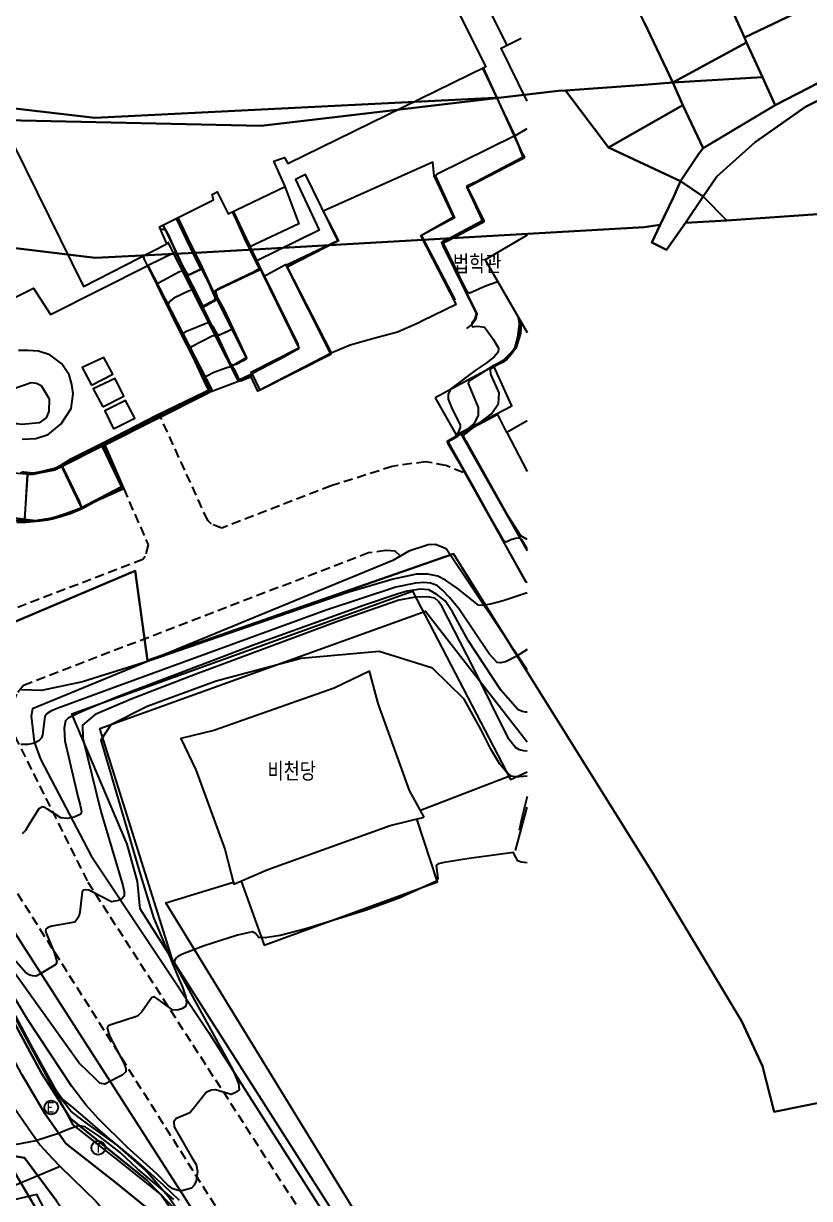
# Model space of a CAD drawing. Header units: feet. Extents: x 197796 to 199821, y 552499 to 555392.
# Drawn here: x 199503.9 to 199588.9, y 554070.7 to 554197.9 of the extents above; entities that cross this region are included whole.
import ezdxf

# ---------------------------------------------------------------- set-up
doc = ezdxf.new("R2010")
doc.units = ezdxf.units.FT
doc.header["$MEASUREMENT"] = 0
doc.linetypes.add('ANYANG11', pattern=[1.5, 1, -0.5])
for name, color, linetype in [('AAA008', 7, 'CONTINUOUS'), ('AAC001', 7, 'CONTINUOUS'), ('AD002', 7, 'CONTINUOUS'), ('AD0022', 1, 'CONTINUOUS'), ('ADA085', 1, 'CONTINUOUS'), ('AE002', 1, 'ANYANG11'), ('AE150', 7, 'CONTINUOUS'), ('AZ0202', 7, 'CONTINUOUS'), ('AZ0203', 7, 'CONTINUOUS'), ('AZ080', 1, 'CONTINUOUS'), ('AZ0801', 7, 'CONTINUOUS'), ('AZ0803', 7, 'CONTINUOUS'), ('CAA001', 7, 'CONTINUOUS'), ('CAA002', 30, 'CONTINUOUS'), ('wipco_지적', 20, 'CONTINUOUS'), ('ZC002', 7, 'CONTINUOUS')]:
    doc.layers.add(name, color=color, linetype=linetype)
doc.styles.add('GHS', font='ROMANS', dxfattribs={"bigfont": 'NGSW.shx'})
doc.styles.add('NGSW', font='ROMANS.shx', dxfattribs={"bigfont": 'NGSW.shx'})

# ---------------------------------------------------------------- blocks, each defined once
blk = doc.blocks.new('AZ0202')
at = {"layer": 'AZ0202'}
blk.add_circle((0, 0), 0.75, dxfattribs=at)
at = {"layer": 'AZ0202', "style": 'GHS'}
blk.add_text('E', height=1, dxfattribs=at).set_placement((-0.5, -0.48))
blk = doc.blocks.new('AZ0203')
at = {"layer": 'AZ0203'}
blk.add_circle((0, 0), 0.75, dxfattribs=at)
at = {"layer": 'AZ0203', "style": 'GHS'}
blk.add_text('T', height=1, dxfattribs=at).set_placement((-0.36, -0.52))

msp = doc.modelspace()

# ---------------------------------------------------------------- linework, layer by layer
at = {"layer": 'AAA008', "color": 255}
for points in [[(199479.02, 554233.02), (199510.36, 554169.46), (199519.37, 554174.05), (199518.59, 554175.91), (199524.44, 554178.84), (199524.29, 554179.42), (199524.85, 554179.69), (199526.04, 554177.31), (199532.18, 554180.28), (199530.96, 554183), (199532.12, 554183.41), (199532.5, 554182.75), (199553.92, 554193.25), (199527.29, 554246.87)], [(199558.38, 554175), (199553.83, 554172.33), (199558.38, 554164.47)], [(199558.38, 554154.91), (199556.17, 554153.64), (199558.38, 554149.42)], [(199547.24, 554112.01), (199545.65, 554114.87), (199542.26, 554124.29), (199541.33, 554127.79), (199537.5, 554125.98), (199524.46, 554121.39), (199520.91, 554120.52), (199522.54, 554117.11), (199525.67, 554108.53), (199526.65, 554104.73), (199530.31, 554106.35), (199543.57, 554111.1), (199547.24, 554112.01)]]:
    msp.add_lwpolyline(points, dxfattribs=at)
at = {"layer": 'AAC001', "color": 255}
msp.add_lwpolyline([(199522.03, 554067.28), (199519.57, 554070.9), (199517.06, 554073.83), (199514, 554076.48), (199510.42, 554079.08), (199508.98, 554080.18), (199507.83, 554081.64), (199504.88, 554087.01), (199500.89, 554094.48), (199496.27, 554103.16), (199490.97, 554115.2), (199477.19, 554144.46)], dxfattribs=at)
at = {"layer": 'AD002', "color": 255}
for points in [[(199481.22, 554122.6), (199489.28, 554106.23), (199502.63, 554080.86), (199505.67, 554076.48), (199506.99, 554075.1), (199507.86, 554074.17)], [(199507.86, 554074.17), (199501.1, 554071.36), (199499.14, 554070.84), (199497.18, 554070.84), (199492.22, 554071.88), (199489.73, 554072.66), (199483.86, 554075.27), (199481.25, 554076.97), (199479.94, 554078.14), (199479.03, 554080.1), (199474.45, 554090.8), (199473.28, 554091.97), (199471.45, 554092.89), (199468.32, 554093.67), (199465.31, 554094.06), (199464.4, 554094.19), (199463.22, 554094.71), (199461.92, 554096.67), (199456.28, 554106.06), (199454.24, 554109.41), (199453.99, 554110.8), (199454.32, 554111.94)], [(199507.86, 554074.17), (199511.75, 554070.4), (199514.19, 554067.49), (199516.62, 554063.6), (199519.66, 554057.88), (199521.4, 554053.57), (199522, 554052.1), (199525.98, 554040.98), (199527.44, 554037.09), (199528.54, 554034.54), (199530.12, 554031.74), (199545.3, 554013.39), (199546.15, 554012.05), (199547.61, 554008.89), (199554.42, 553992.84), (199556.74, 553987.39), (199558.37, 553983.52)]]:
    msp.add_lwpolyline(points, dxfattribs=at)
at = {"layer": 'AD0022', "color": 255}
for points in [[(199488.15, 554117.6), (199509.23, 554078.69), (199513.79, 554075.07), (199518.79, 554071.11), (199521.74, 554066.85)], [(199508.86, 554064.37), (199505.31, 554071.14), (199499.31, 554069.75)]]:
    msp.add_lwpolyline(points, dxfattribs=at)
at = {"layer": 'ADA085', "color": 255}
for points in [[(199558.37, 554012.5), (199532.4, 554052.94), (199521.55, 554070.46), (199501.75, 554101.34), (199485.78, 554130.07), (199477.35, 554146.74), (199469.53, 554160.88), (199461.88, 554173.91), (199456.87, 554181.76), (199452.59, 554185.93), (199449.53, 554187.97), (199445.38, 554190.03), (199439.89, 554192.06), (199434.77, 554193.18), (199431.39, 554193.58), (199422.49, 554193.78), (199417.21, 554193.2), (199411.38, 554191.13), (199409.71, 554194.04)], [(199496.91, 554155.05), (199490.64, 554151.92), (199493.38, 554147.26), (199498.24, 554143.4), (199497.29, 554141.92), (199496.92, 554142.01), (199492.47, 554145.42), (199477.56, 554174.13), (199493.48, 554182.43), (199500.7, 554167.15), (199504.95, 554169.25), (199506.81, 554166.43), (199517.34, 554171.72), (199524.27, 554158.27), (199518.6, 554155.54)], [(199537.24, 554162.25), (199529.23, 554158.13), (199528.4, 554159.88), (199527.12, 554159.27), (199519.5, 554174.29)], [(199512.63, 554152.36), (199514.72, 554147.54), (199508.05, 554144.53), (199505.47, 554144.03), (199501.24, 554144.59), (199498.92, 554145.19), (199495.26, 554147.89), (199492.97, 554150.92), (199497.49, 554153)], [(199558.38, 554127.93), (199549.61, 554141.05), (199548.48, 554141.51), (199547.66, 554141.49), (199545.59, 554140.81), (199543.85, 554139.78), (199504.85, 554123.71), (199504.71, 554122.95), (199505.03, 554120.15), (199505.7, 554118.29), (199511.18, 554107.8), (199523.9, 554088.72), (199554.36, 554040.92), (199558.38, 554034.78)], [(199557.11, 554108.39), (199558.38, 554113.09)], [(199558.38, 554039.16), (199547.52, 554056.62), (199519.28, 554102.73), (199526.71, 554105)]]:
    msp.add_lwpolyline(points, dxfattribs=at)
at = {"layer": 'AE002', "color": 255}
for points in [[(199450.77, 554187.14), (199453.76, 554187.66), (199455.28, 554187.62), (199456.28, 554187.32), (199457.05, 554186.56), (199469.31, 554165.46), (199477.28, 554151.39), (199485.68, 554135.3), (199495.19, 554116.42), (199530.92, 554059.97), (199542.1, 554041.87), (199550.37, 554029.63), (199558.37, 554016.91)], [(199514.72, 554147.54), (199517.37, 554141.48), (199517.05, 554140.21), (199516.78, 554139.89), (199499.83, 554133.38), (199499.16, 554133.57), (199497.3, 554135), (199493.87, 554138.92), (199490.19, 554143.73), (199487.35, 554148.59), (199478.44, 554165.94), (199475.81, 554172.1), (199476.13, 554172.79), (199477.56, 554174.13)], [(199551.45, 554149.3), (199549.57, 554150.08), (199547.38, 554150.48), (199543.78, 554149.96), (199537.16, 554147.85), (199525.35, 554143.28), (199524.21, 554143.72), (199523.81, 554144.12), (199518.6, 554155.54)], [(199544.67, 554140.27), (199544.11, 554140.78), (199543.1, 554140.86), (199541.23, 554140.61), (199503.89, 554126.26), (199503.11, 554125.33), (199502.76, 554124.46), (199502.54, 554122.42), (199502.94, 554120.75), (199510.82, 554104.98), (199542.5, 554055.92), (199558.37, 554030.45)]]:
    msp.add_lwpolyline(points, dxfattribs=at)
at = {"layer": 'AE150', "color": 255}
for points in [[(199537.16, 554162.28), (199539.22, 554163.13), (199541.78, 554163.86), (199544.35, 554164.54), (199546.65, 554165.54), (199547, 554165.73), (199550.71, 554167.52), (199546.89, 554174.97), (199550.4, 554176.97), (199548.31, 554181.44), (199548.17, 554182.89), (199536.29, 554177.59), (199537.98, 554174.38), (199532.42, 554171.55)], [(199517.29, 554171.69), (199524.19, 554158.09), (199527.21, 554159.22), (199521.66, 554170.51), (199520.33, 554173.15)], [(199548.44, 554157.4), (199550.69, 554153.38), (199556.73, 554156.51), (199554.78, 554160.82)]]:
    msp.add_lwpolyline(points, close=True, dxfattribs=at)
at = {"layer": 'AZ080', "color": 255}
msp.add_lwpolyline([(199520, 554096.56), (199512.14, 554121.59), (199547.39, 554134.29), (199558.38, 554120.15)], dxfattribs=at)
at = {"layer": 'AZ0801', "color": 255}
for points in [[(199556.22, 554195.57), (199535, 554237.56), (199529.07, 554248.39), (199524.31, 554257.1)], [(199558.38, 554189.52), (199555.57, 554195.25), (199557.74, 554196.33)], [(199553.56, 554193.07), (199557.05, 554185.77), (199548.65, 554181.61), (199548.48, 554181.37), (199550.51, 554176.86), (199547.02, 554175), (199546.99, 554174.86), (199550.58, 554167.97)], [(199551.86, 554164.88), (199552.29, 554165.23), (199552.84, 554165.89), (199552.96, 554166.51), (199549.16, 554174.16), (199553.62, 554176.52), (199551.85, 554180.24), (199558.05, 554183.41), (199557.05, 554185.77), (199558.38, 554186.54)], [(199557.71, 554165.64), (199557.6, 554164.24), (199557.05, 554162.67), (199555.89, 554161.42), (199554.78, 554160.82)], [(199526.41, 554164.8), (199524.83, 554164.08)], [(199556.17, 554153.64), (199555.21, 554155.59), (199549.74, 554152.67), (199558.25, 554137.46), (199558.38, 554137.52)], [(199551.21, 554153.49), (199558.38, 554140.83)], [(199504.02, 554144.06), (199504.32, 554149.11)], [(199510.16, 554145.51), (199508.02, 554149.95)], [(199558.38, 554036.23), (199552.33, 554045.83), (199534.5, 554073.8), (199518.81, 554098.43), (199516.49, 554102.09), (199516.2, 554105.02), (199515.08, 554109.09), (199509.09, 554123.19), (199545.99, 554136.46), (199556.57, 554116.09), (199558.38, 554116.91)], [(199546.83, 554112.74), (199556.39, 554116.42)], [(199558.38, 554114.22), (199557.8, 554111.93), (199557.53, 554110.54)], [(199527.42, 554105.07), (199529.91, 554098.16), (199548.68, 554104.99), (199546.43, 554111.81)]]:
    msp.add_lwpolyline(points, dxfattribs=at)
at = {"layer": 'AZ0803', "color": 255}
for points in [[(199532.25, 554171.76), (199537.9, 554174.42), (199534.39, 554181.56), (199533.33, 554181.03), (199535.87, 554175.54), (199529.04, 554172.19)], [(199532.14, 554180.26), (199533.66, 554176.21), (199528.28, 554173.69)], [(199526.46, 554177.52), (199533.68, 554162.77), (199528.49, 554160.14), (199528.62, 554159.81), (199527.21, 554159.22), (199521.66, 554170.51), (199518.99, 554176.11)], [(199520.4, 554176.81), (199527.98, 554161.71), (199526.42, 554160.82)], [(199529.85, 554170.54), (199532.22, 554171.83), (199537.13, 554162.08), (199529.49, 554158.22), (199528.54, 554160.17)], [(199517.29, 554171.69), (199524.19, 554158.09), (199507.26, 554149.57), (199504.8, 554149.08), (199502.71, 554149.25)], [(199523.12, 554171.29), (199521.62, 554170.59)], [(199529.5, 554171.25), (199524.37, 554168.83)], [(199523.3, 554167.19), (199524.79, 554168.03)], [(199503.73, 554152.92), (199505.21, 554153), (199506.56, 554153.43), (199507.95, 554154.59), (199509.05, 554156.25), (199509.26, 554157.83), (199509.1, 554158.82), (199508.8, 554159.87), (199508.02, 554161.07), (199506.74, 554162.05), (199505.48, 554162.46), (199504.34, 554162.53), (199503.35, 554162.53)], [(199497.5, 554153.25), (199493.15, 554150.99), (199494.07, 554149.43), (199495.63, 554147.59), (199497.11, 554146.41), (199497.58, 554145.97), (199498.71, 554145.37), (199500.93, 554144.55), (199502.73, 554144.12), (199503.94, 554144.06), (199505.16, 554144.08), (199506.94, 554144.34), (199510.02, 554145.44), (199514.47, 554147.81), (199512.39, 554152.16)]]:
    msp.add_lwpolyline(points, dxfattribs=at)
for points in [[(199511.23, 554158.78), (199513.56, 554159.96), (199512.57, 554161.76), (199510.21, 554160.67)], [(199506.64, 554157.27), (199506.62, 554155.9), (199506.33, 554155.21), (199505.58, 554154.68), (199503.69, 554154.51), (199503.16, 554154.59), (199502.34, 554155.15), (199502.08, 554155.99), (199502.12, 554156.87), (199502.55, 554158.02), (199503.06, 554158.49), (199504.69, 554159.04), (199505.29, 554158.98), (199505.78, 554158.74)], [(199512.45, 554156.41), (199514.74, 554157.57), (199513.79, 554159.47), (199511.42, 554158.37)], [(199513.62, 554154.03), (199515.94, 554155.2), (199514.92, 554157.09), (199512.69, 554155.99)]]:
    msp.add_lwpolyline(points, close=True, dxfattribs=at)
at = {"layer": 'CAA001', "color": 255}
for points, elevation in [([(199520.48, 554176.85), (199521.98, 554173.7), (199523.05, 554171.53), (199524, 554169.58), (199524.59, 554168.26), (199524.59, 554168.08), (199524.5, 554167.99), (199524.23, 554167.8), (199523.38, 554167.36), (199523.26, 554167.45), (199522.96, 554168.02), (199522.43, 554169.12), (199522, 554169.93), (199521.69, 554170.54), (199521.39, 554171.02), (199521.22, 554171.1), (199521.04, 554171.09), (199520.76, 554171.02), (199518.5, 554169.82), (199518.38, 554169.73), (199518.34, 554169.65), (199518.38, 554169.54), (199518.59, 554169.13), (199519.4, 554167.51), (199522.03, 554162.23), (199522.95, 554160.32), (199523.35, 554159.43), (199523.93, 554158.32), (199523.99, 554158.19), (199523.73, 554157.99), (199522.95, 554157.64), (199521.49, 554156.94), (199515.9, 554154.13), (199508.89, 554150.59), (199507.89, 554149.99), (199507.32, 554149.66), (199506.55, 554149.48), (199504.86, 554149.14), (199503.53, 554149.27)], 55), ([(199558.38, 554136.28), (199555.77, 554135.41), (199554.43, 554135.05), (199553.51, 554134.92), (199553.12, 554134.96), (199550.8, 554136.79), (199549.55, 554137.67), (199548.73, 554138.08), (199547.65, 554138.31), (199546.4, 554138.3), (199543.88, 554137.78), (199538.98, 554136.31), (199517.5, 554128.91), (199510.25, 554126.66), (199505.83, 554125.72), (199503.67, 554125.78)], 50), ([(199558.38, 554107.04), (199557.73, 554107.13), (199557.36, 554107.27), (199557.03, 554107.93), (199556.9, 554108.17), (199552.09, 554107.52), (199549.42, 554107.1), (199548.76, 554106.95), (199548.55, 554106.78), (199548.71, 554105.4), (199548.57, 554105.06), (199544.52, 554103.23), (199540.85, 554101.9), (199534.43, 554099.92), (199531.65, 554099.19), (199530.03, 554098.92), (199529.33, 554098.99), (199528.99, 554099.39), (199528.65, 554099.57), (199527.03, 554099.24), (199523.41, 554098.06), (199521.1, 554097.17), (199520.58, 554096.93), (199520.37, 554096.75), (199520.22, 554096.48), (199520.21, 554096.12), (199526.49, 554084.73), (199527.15, 554083.17), (199527.21, 554082.5), (199526.75, 554082.15), (199526.34, 554081.97), (199524.65, 554082.49), (199524.18, 554082.44), (199523.64, 554082.18), (199522.29, 554080.48), (199521.87, 554079.99), (199520.74, 554079.54), (199520.38, 554079.37), (199520.14, 554079.02), (199520.17, 554078.46), (199522.13, 554075.1), (199522.55, 554074.41), (199522.71, 554073.64), (199522.56, 554072.64), (199522.35, 554072.15), (199522.05, 554071.85), (199521.01, 554071.56), (199520.61, 554071.6), (199520.02, 554071.78), (199519.5, 554072.18), (199518.27, 554073.43), (199515.11, 554076.26), (199512, 554079.35), (199510.63, 554080.87), (199509.1, 554082.83), (199504.36, 554090.05), (199496.02, 554103.91)], 45)]:
    msp.add_lwpolyline(points, dxfattribs=dict(at, elevation=elevation))
at = {"layer": 'CAA002', "color": 255}
for points, elevation in [([(199553.61, 554193.1), (199557.22, 554185.22), (199557.7, 554184), (199557.88, 554183.5), (199557.82, 554183.38), (199552.87, 554180.78), (199552.01, 554180.38), (199551.85, 554180.29), (199551.89, 554180.13), (199553.46, 554176.74), (199553.45, 554176.57), (199553.18, 554176.38), (199549.85, 554174.58), (199549.31, 554174.36), (199549.11, 554174.2), (199549.16, 554174.07), (199549.27, 554173.86), (199552.85, 554166.52), (199552.76, 554166.05), (199552.62, 554165.75), (199552.41, 554165.46), (199552.4, 554165.21), (199552.51, 554165.08), (199552.7, 554165.11), (199553.03, 554165.15), (199553.75, 554165.03), (199554, 554164.76), (199554.72, 554163.76), (199555.29, 554162.78), (199555.25, 554162.35), (199554.82, 554161.83), (199553.93, 554161.14), (199552.77, 554160.36), (199550.13, 554158.35), (199549.83, 554157.79), (199549.83, 554157.23), (199550.28, 554156.16), (199551.13, 554154.46), (199551.12, 554154.18), (199551.06, 554154.01), (199550.89, 554153.57), (199550.67, 554153.27), (199550.26, 554152.99), (199549.73, 554152.66), (199549.78, 554152.51), (199550.88, 554150.62), (199553.86, 554145.27), (199555.57, 554142.22), (199558.16, 554137.56), (199558.33, 554137.45), (199558.38, 554137.48)], 51), ([(199555.21, 554169.96), (199553.87, 554169.47), (199552.18, 554168.74), (199551.97, 554168.78), (199551.69, 554169.3), (199549.35, 554174.06), (199549.43, 554174.24), (199549.84, 554174.43), (199553.54, 554176.36), (199553.71, 554176.46), (199553.74, 554176.56), (199551.98, 554180.17), (199551.99, 554180.24), (199552.19, 554180.34), (199556.23, 554182.43), (199557.91, 554183.29), (199558.08, 554183.39), (199558.1, 554183.47), (199557.86, 554183.88), (199554.19, 554191.93), (199553.64, 554193.11)], 52), ([(199502.73, 554144.17), (199504.07, 554144.1), (199505.1, 554144.12), (199506.05, 554144.27), (199506.95, 554144.39), (199507.54, 554144.59), (199509.22, 554145.12), (199510.03, 554145.45), (199510.15, 554145.58), (199509.92, 554146.19), (199508.1, 554149.98), (199508.18, 554150.08), (199511.15, 554151.59), (199512.65, 554152.36), (199523.67, 554157.88), (199524.07, 554158.11), (199523.9, 554158.52), (199523.68, 554158.95), (199523.1, 554160.14), (199521.89, 554162.6), (199521.1, 554164.21), (199521.1, 554164.31), (199521.21, 554164.41), (199521.52, 554164.61), (199523.65, 554165.47), (199523.94, 554165.52), (199524.1, 554165.49), (199524.37, 554165.12), (199524.67, 554164.56), (199524.82, 554164.27), (199525.05, 554164.2), (199525.99, 554164.61), (199526.38, 554164.83), (199526.41, 554165), (199526.24, 554165.36), (199525.77, 554166.21), (199524.36, 554169.03), (199523.07, 554171.88), (199521.8, 554174.4), (199520.62, 554176.93)], 53), ([(199503.14, 554143.91), (199504.11, 554143.94), (199505.66, 554144.07), (199506.47, 554144.17), (199507.02, 554144.29), (199507.63, 554144.47), (199508.95, 554144.88), (199510.24, 554145.41), (199514.01, 554147.46), (199514.5, 554147.71), (199514.52, 554147.93), (199512.85, 554151.56), (199512.67, 554152.04), (199512.64, 554152.28), (199523.69, 554157.83), (199524.13, 554158.07), (199523.46, 554159.64), (199523.64, 554159.74), (199524.46, 554160.17), (199525.89, 554160.68), (199526.29, 554160.78), (199526.51, 554160.78), (199526.64, 554160.56), (199527.22, 554159.3), (199527.38, 554159.25), (199527.65, 554159.35), (199528.44, 554159.65), (199528.65, 554160.08), (199532.21, 554161.89), (199533.38, 554162.58), (199533.69, 554162.75), (199533.6, 554163.19), (199531.2, 554168.11), (199529.4, 554171.69), (199526.61, 554177.59)], 51), ([(199526.49, 554177.53), (199527.76, 554174.67), (199528.42, 554173.33), (199529.29, 554171.51), (199529.33, 554171.31), (199529.13, 554171.2), (199528.77, 554170.98), (199525.12, 554169.25), (199524.7, 554169), (199524.7, 554168.77), (199524.84, 554168.27), (199525.55, 554166.99), (199526.64, 554164.68), (199528.01, 554161.71), (199527.98, 554161.61), (199527.72, 554161.42), (199526.9, 554161), (199526.53, 554160.92), (199526.33, 554161.04), (199524.93, 554163.98), (199524.84, 554164.07), (199524.64, 554164.09), (199524.29, 554164.05), (199522.05, 554162.91), (199521.9, 554162.67), (199522.05, 554162.31), (199523.91, 554158.53), (199524.1, 554158.09), (199523.67, 554157.86), (199512.66, 554152.33), (199512.45, 554152.22), (199512.44, 554152.18), (199514.35, 554148.17), (199514.48, 554147.94), (199514.47, 554147.77), (199514.35, 554147.7), (199510.28, 554145.5), (199509.3, 554145.09), (199508.72, 554144.91), (199508, 554144.67), (199507.04, 554144.33), (199506.51, 554144.24), (199505.44, 554144.09), (199504.95, 554144.04), (199504.09, 554144.04), (199503.15, 554144.04)], 52), ([(199520.56, 554176.9), (199522.58, 554172.66), (199523.53, 554170.7), (199524.22, 554169.23), (199524.55, 554168.5), (199524.69, 554168.21), (199524.7, 554168.04), (199524.56, 554167.92), (199523.59, 554167.34), (199523.35, 554167.27), (199523.15, 554167.49), (199522.72, 554168.45), (199522.45, 554168.97), (199522.13, 554169.04), (199521.79, 554168.97), (199520.15, 554168.17), (199519.65, 554167.78), (199519.5, 554167.44), (199520.23, 554165.97), (199521.85, 554162.62), (199522.52, 554161.24), (199523.63, 554158.97), (199523.88, 554158.5), (199524.04, 554158.12), (199523.65, 554157.91), (199512.64, 554152.38), (199510.02, 554151.12), (199507.95, 554149.99), (199507.29, 554149.61), (199504.89, 554149.11), (199504.38, 554149.1), (199504.31, 554149.05), (199503.99, 554144.33), (199503.93, 554144.22), (199503.28, 554144.24)], 54), ([(199520.38, 554176.8), (199521.46, 554174.6), (199522.35, 554172.73), (199522.74, 554171.93), (199522.98, 554171.45), (199523.03, 554171.33), (199522.92, 554171.23), (199521.87, 554170.75), (199521.7, 554170.71), (199521.58, 554170.85), (199521.13, 554171.67), (199519.9, 554174.32), (199519.64, 554174.92), (199519.32, 554175.52), (199519.11, 554175.6), (199518.86, 554175.6), (199518.73, 554175.58)], 56), ([(199516.81, 554172.75), (199516.92, 554172.35), (199518.3, 554169.63), (199518.71, 554168.81), (199520.92, 554164.33), (199522.16, 554161.87), (199523.56, 554158.82), (199523.88, 554158.3), (199523.83, 554158.18), (199523.58, 554158.05), (199518.21, 554155.43), (199512.74, 554152.63), (199508.94, 554150.72), (199507.89, 554150.07), (199507.33, 554149.78), (199505.73, 554149.39), (199504.91, 554149.25), (199503.89, 554149.35), (199503.68, 554149.35)], 56), ([(199558.38, 554141.04), (199557.81, 554142.02), (199557.65, 554142.18), (199557.29, 554142.2), (199556.62, 554142.01), (199556.17, 554141.82), (199555.92, 554141.82), (199555.77, 554142.04), (199554.37, 554144.5), (199552.32, 554148.21), (199549.91, 554152.52), (199549.88, 554152.63), (199550.01, 554152.76), (199550.3, 554152.9), (199550.88, 554153.23), (199551.25, 554153.5), (199552.01, 554154.02), (199552.68, 554154.61), (199553.13, 554155.5), (199553.1, 554156.35), (199552.21, 554158.51), (199552.05, 554158.94), (199552.11, 554159.25), (199554.81, 554160.94), (199555.85, 554161.5), (199556.64, 554162.29), (199557.09, 554162.87), (199557.39, 554163.95), (199557.54, 554165.41), (199557.46, 554166.07)], 52), ([(199558.38, 554142.07), (199557.69, 554142.46), (199556.41, 554144.46), (199551.95, 554152.43), (199551.8, 554152.7), (199551.5, 554153.24), (199551.54, 554153.44), (199551.93, 554153.67), (199554.54, 554155.66), (199555.3, 554156.77), (199555.34, 554157.95), (199554.47, 554159.94), (199554.41, 554160.46), (199554.6, 554160.65), (199555.26, 554161.02), (199555.9, 554161.33), (199556.15, 554161.5), (199556.9, 554162.43), (199557.19, 554162.78), (199557.54, 554163.9), (199557.7, 554164.39), (199557.76, 554165.49), (199557.75, 554165.57)], 53), ([(199558.38, 554130.16), (199557.21, 554129.38), (199556.05, 554128.83), (199555.5, 554128.69), (199555.14, 554128.74), (199554.27, 554129.67), (199551.02, 554134.5), (199549.99, 554135.79), (199549.22, 554136.58), (199548.64, 554137.07), (199547.91, 554137.32), (199547.21, 554137.39), (199546.29, 554137.34), (199544.18, 554136.9), (199536.62, 554134.4), (199513.39, 554125.92), (199507.53, 554123.76), (199506.85, 554123.49), (199506.45, 554123.22), (199506.18, 554122.91), (199505.92, 554120.92), (199505.83, 554120.6), (199505.55, 554120.27), (199505.08, 554120.01), (199504.35, 554119.86), (199503.57, 554119.86)], 49), ([(199558.38, 554123.38), (199558.25, 554123.38), (199557.86, 554123.44), (199557.36, 554123.64), (199555.52, 554125.74), (199551.99, 554131.12), (199550.29, 554134.22), (199549.5, 554135.42), (199548.6, 554136.12), (199547.75, 554136.59), (199546.84, 554136.68), (199545.41, 554136.47), (199544.42, 554136.18), (199540.68, 554134.91), (199528.95, 554130.68), (199514.06, 554125.02), (199510.21, 554123.45), (199508.72, 554122.73), (199508.42, 554122.44), (199508.28, 554121.64), (199508.35, 554120.28), (199509.75, 554114.22), (199509.99, 554113.31), (199510.14, 554112.63), (199510.07, 554112.33), (199509.35, 554112), (199508.63, 554111.85), (199507.93, 554111.91), (199506.46, 554112.87), (199506.23, 554113.04), (199505.92, 554113.1), (199505.54, 554112.89), (199504.47, 554111.24), (199504.08, 554110.57), (199503.74, 554110.21)], 48), ([(199558.38, 554119.16), (199558.01, 554119.17), (199557.57, 554119.29), (199557.13, 554119.55), (199556.4, 554120.44), (199552.5, 554128.32), (199549.18, 554134.75), (199548.79, 554135.36), (199548.4, 554135.71), (199547.62, 554135.85), (199546.31, 554135.8), (199544.49, 554135.48), (199537.95, 554133.2), (199522.47, 554127.45), (199515.52, 554124.78), (199511.63, 554123.12), (199510.27, 554121.97), (199510.31, 554120.55), (199512.26, 554112.62), (199514.62, 554104.61), (199514.78, 554103.93), (199514.77, 554103.45), (199514.5, 554103.16), (199514.15, 554102.97), (199513.41, 554102.84), (199511.32, 554103.91), (199510.93, 554104.1), (199510.63, 554104.15), (199510.38, 554104.09), (199510.24, 554103.91), (199509.98, 554101.72), (199509.85, 554101.25), (199509.66, 554100.92), (199509.42, 554100.65), (199506.94, 554100.19), (199506.52, 554100.06), (199506.3, 554099.87), (199506.25, 554099.64), (199507.14, 554097.46), (199507.49, 554096.38), (199507.37, 554096.06), (199505.56, 554094.98), (199505.23, 554094.77), (199504.85, 554094.82), (199504.57, 554094.91), (199504.17, 554095.12), (199500.17, 554099.61)], 47), ([(199558.38, 554116.45), (199557.51, 554116.36), (199557.08, 554116.35), (199556.7, 554116.42), (199556.16, 554116.87), (199555.43, 554117.72), (199554.47, 554119.36), (199553.42, 554121.47), (199551.55, 554124.79), (199548.14, 554128.13), (199542.36, 554129.93), (199533.92, 554129.17), (199524.72, 554126.73), (199517.25, 554123.99), (199513.31, 554121.99), (199512.23, 554120.35), (199516.55, 554105.72), (199517.93, 554101.15), (199520.51, 554094.94), (199521.07, 554093.58), (199521.43, 554092.51), (199521.51, 554091.85), (199521.39, 554091.51), (199521, 554091.24), (199520.49, 554091.11), (199519.99, 554091.13), (199518.32, 554092.38), (199518.05, 554092.54), (199517.78, 554092.48), (199516.67, 554090.93), (199516.21, 554090.44), (199513.45, 554089.57), (199513.05, 554089.41), (199512.93, 554089.21), (199513.14, 554088.4), (199514.39, 554086.04), (199514.75, 554085.36), (199514.96, 554084.8), (199514.95, 554084.43), (199514.55, 554084.06), (199514.04, 554083.83), (199512.66, 554083.1), (199512.12, 554083.21), (199511.58, 554083.76), (199509.9, 554085.38), (199499.14, 554100.36)], 46), ([(199520.77, 554070.49), (199519.01, 554072.17), (199515.99, 554074.87), (199512.93, 554077.41), (199509.32, 554080.5), (199508.04, 554081.56), (199506.94, 554083.02), (199501.51, 554093.05), (199497.32, 554100.81), (199497.07, 554101.02), (199494.76, 554099.79), (199493.11, 554099.06), (199491.06, 554097.82), (199489.38, 554097.15)], 44), ([(199520.13, 554070.6), (199516.23, 554073.93), (199514.34, 554075.69), (199512.07, 554077.46), (199510.56, 554078.46), (199509.93, 554078.59), (199509.62, 554078.53), (199508.61, 554078.15), (199507.67, 554077.77), (199505.2, 554076.95), (199503.12, 554076.58), (199501.99, 554076.64), (199500.73, 554076.83)], 43)]:
    msp.add_lwpolyline(points, dxfattribs=dict(at, elevation=elevation))
at = {"layer": 'wipco_지적', "color": 20}
for points in [[(199585.68, 554205.75), (199588.17, 554203.37), (199589.37, 554201.24), (199593.01, 554198.85), (199596.12, 554194.28), (199595.51, 554194.16), (199589.61, 554200.07), (199581.92, 554196.4), (199579.36, 554202.1), (199584.2, 554204.87), (199585.68, 554205.75)], [(199570.64, 554200.49), (199571.06, 554200.55), (199573.14, 554200.83), (199573.72, 554200.67), (199575.33, 554200.23), (199579.36, 554202.1), (199581.92, 554196.4), (199582.12, 554195.87), (199574.16, 554191.52), (199571.06, 554198.04), (199569.93, 554200.4), (199570.64, 554200.49)], [(199581.92, 554196.4), (199589.61, 554200.07), (199595.51, 554194.16), (199594.88, 554193.82), (199592.29, 554192.73), (199585.21, 554189.09), (199583.86, 554192.11), (199582.12, 554195.87), (199581.92, 554196.4)], [(199427.68, 554196.98), (199462.45, 554193.72), (199463.87, 554193.45), (199493.7, 554188.15), (199502.01, 554187.44), (199529.59, 554186.83), (199555.61, 554189.89), (199561.77, 554190.62), (199562.53, 554190.66), (199567.2, 554184.5), (199571.06, 554182.68), (199574.97, 554180.84), (199574.21, 554179.1), (199572.79, 554176.13), (199571.06, 554175.87), (199523.13, 554173.12), (199511.63, 554172.54), (199462.23, 554178.54), (199456.91, 554190.4), (199427.27, 554191.4), (199423.18, 554191.56), (199420.75, 554191.09), (199427.68, 554196.98)], [(199582.12, 554195.87), (199583.86, 554192.11), (199574.16, 554191.52), (199582.12, 554195.87)], [(199463.87, 554193.45), (199499.8, 554189.08), (199511.58, 554187.69), (199555.61, 554189.89), (199529.59, 554186.83), (199502.01, 554187.44), (199493.7, 554188.15), (199463.87, 554193.45)], [(199583.86, 554192.11), (199585.21, 554189.09), (199577.44, 554184.41), (199575.24, 554189.08), (199574.16, 554191.52), (199583.86, 554192.11)], [(199562.53, 554190.66), (199571.06, 554191.29), (199574.16, 554191.52), (199575.24, 554189.08), (199567.2, 554184.5), (199562.53, 554190.66)], [(199577.44, 554179.17), (199578.93, 554181.35), (199583.07, 554185.06), (199588.52, 554188.88), (199593.3, 554191.28), (199596.97, 554191.36), (199598.55, 554188.02), (199600.59, 554180.53), (199602.3, 554178.13), (199580.01, 554176.58), (199577.44, 554179.17)], [(199567.2, 554184.5), (199575.24, 554189.08), (199577.44, 554184.41), (199576.92, 554183.78), (199574.97, 554180.84), (199571.06, 554182.68), (199567.2, 554184.5)], [(199577.44, 554179.17), (199575.52, 554176.33), (199573.46, 554173.4), (199571.86, 554174.2), (199572.79, 554176.13), (199574.21, 554179.1), (199574.97, 554180.84), (199577.44, 554179.17)], [(199580.01, 554176.58), (199575.52, 554176.33), (199577.44, 554179.17), (199580.01, 554176.58)], [(199498.93, 554069.92), (199499.03, 554070.36), (199500.66, 554072.61), (199501, 554073.17), (199501.78, 554075.47), (199504.99, 554070.03), (199507.52, 554065.83), (199506.91, 554061.94), (199500.84, 554063.52), (199500.13, 554063.78), (199501.2, 554067.38), (199498.89, 554067.89), (199498.86, 554069.16), (199498.93, 554069.92)], [(199501.78, 554075.47), (199503.99, 554075.13), (199507.43, 554070.48), (199508.09, 554069.5), (199507.91, 554068.12), (199507.52, 554065.83), (199504.99, 554070.03), (199501.78, 554075.47)]]:
    msp.add_lwpolyline(points, close=True, dxfattribs=at)
for points in [[(199571.06, 554198.04), (199574.16, 554191.52), (199571.06, 554191.29), (199562.53, 554190.66), (199561.77, 554190.62), (199555.61, 554189.89), (199511.58, 554187.69), (199499.8, 554189.08)], [(199593.3, 554191.28), (199588.52, 554188.88), (199583.07, 554185.06), (199578.93, 554181.35), (199577.44, 554179.17), (199577.44, 554179.17), (199574.97, 554180.84), (199576.92, 554183.78), (199577.44, 554184.41), (199585.21, 554189.09), (199592.29, 554192.73)], [(199462.23, 554178.54), (199511.63, 554172.54), (199523.13, 554173.12), (199571.06, 554175.87), (199572.79, 554176.13), (199571.86, 554174.2), (199573.46, 554173.4), (199575.52, 554176.33), (199580.01, 554176.58), (199602.3, 554178.13)], [(199496.34, 554130.36), (199515.96, 554138.67), (199517.28, 554128.97), (199550.4, 554140.49), (199572.1, 554105.76), (199581.63, 554089.89), (199583.84, 554085.04), (199585.13, 554080.1), (199603.66, 554083.84)], [(199603.66, 554083.84), (199585.13, 554080.1), (199583.84, 554085.04), (199581.63, 554089.89), (199572.1, 554105.76), (199550.4, 554140.49), (199517.28, 554128.97), (199515.96, 554138.67), (199496.34, 554130.36)], [(199517.61, 554069.37), (199513.99, 554072.36), (199508.47, 554076.67), (199506.2, 554079.91), (199503.68, 554084.16), (199496.76, 554097.13), (199493.17, 554101.29), (199489.77, 554105.59), (199489.77, 554105.59), (199494.19, 554105.76), (199505.84, 554084.3), (199508.96, 554079.38), (199517.22, 554072.7), (199522.12, 554067.64)], [(199522.12, 554067.64), (199517.22, 554072.7), (199508.96, 554079.38), (199505.84, 554084.3), (199494.19, 554105.76)], [(199503.68, 554084.16), (199506.2, 554079.91), (199508.47, 554076.67), (199513.99, 554072.36), (199517.61, 554069.37)], [(199507.43, 554070.48), (199503.99, 554075.13), (199501.78, 554075.47)]]:
    msp.add_lwpolyline(points, dxfattribs=at)

# ---------------------------------------------------------------- block references
at = {"layer": 'AZ0202', "color": 255, "rotation": 359.99}
msp.add_blockref('AZ0202', (199506.88, 554080.58), dxfattribs=at)
at = {"layer": 'AZ0203', "color": 255, "rotation": 359.99}
msp.add_blockref('AZ0203', (199511.97, 554076.21), dxfattribs=at)

# ---------------------------------------------------------------- texts
at = {"layer": 'ZC002', "style": 'NGSW'}
for s, p in [('법학관', (199550.36, 554170.85)), ('비천당', (199530.28, 554115.93))]:
    msp.add_text(s, height=2, dxfattribs=at).set_placement(p)

doc.saveas('drawing.dxf')
